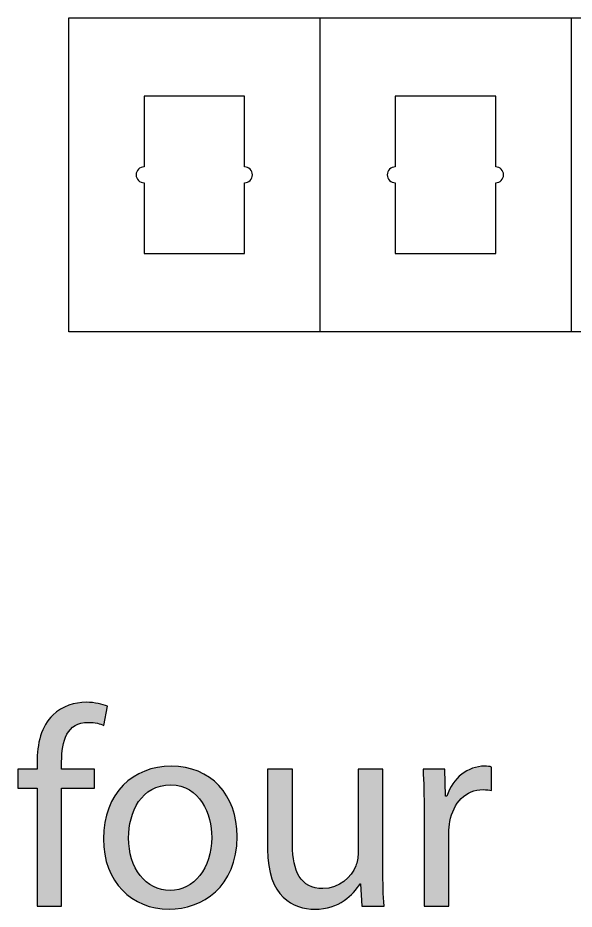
# Model space of a CAD drawing. Extents: x 4 to 601, y -234 to -4.
# Drawn here: x 566.2 to 583.92, y -162.57 to -134.18 of the extents above; entities that cross this region are included whole.
import ezdxf

# ---------------------------------------------------------------- set-up
doc = ezdxf.new("R2010")
doc.units = 0
doc.layers.add('LAYER_1', color=7, linetype='CONTINUOUS')

# ---------------------------------------------------------------- blocks, each defined once
blk = doc.blocks.new('*U17')
at = {"layer": 'LAYER_1', "color": 250}
for points in [[(567.764, -156.999), (567.684, -156.139), (567.764, -156.1)], [(567.819, -156.922), (567.764, -156.1), (567.819, -156.074)], [(567.876, -156.842), (567.819, -156.074), (567.876, -156.06)], [(568.023, -156.722), (567.876, -156.06), (568.023, -156.022)], [(568.098, -156.692), (568.023, -156.022), (568.098, -156.003)], [(568.21, -156.646), (568.098, -156.003), (568.21, -155.993)], [(568.377, -156.626), (568.21, -155.993), (568.377, -155.98)], [(568.44, -156.619), (568.44, -155.986), (568.647, -156.64)], [(568.647, -156.64), (568.647, -156.007), (568.733, -156.648)], [(568.733, -156.648), (568.733, -156.016), (568.762, -156.658)], [(568.762, -156.658), (568.762, -156.019), (568.944, -156.718)], [(567.315, -162.469), (567.188, -156.526), (567.315, -156.385)], [(567.555, -162.469), (567.315, -156.385), (567.555, -156.2)], [(567.594, -162.469), (567.555, -156.2), (567.594, -156.181)], [(567.632, -157.401), (567.594, -156.181), (567.632, -156.163)], [(567.684, -157.187), (567.632, -156.163), (567.684, -156.139)], [(567.188, -162.469), (567.081, -156.684), (567.188, -156.526)], [(567.081, -162.469), (566.925, -157.047), (567.081, -156.684)], [(566.925, -162.469), (566.838, -157.459), (566.925, -157.047)], [(566.838, -162.469), (566.811, -157.906), (566.838, -157.459)], [(566.199, -158.716), (566.199, -158.113), (566.811, -158.716)], [(566.811, -158.716), (566.199, -158.113), (566.811, -158.113)]]:
    blk.add_solid(points, dxfattribs=at)
at = {"layer": 'LAYER_1', "color": 250, "extrusion": (0, 0, -1)}
for points in [[(-567.764, -156.999), (-567.764, -156.1), (-567.819, -156.922)], [(-567.819, -156.922), (-567.819, -156.074), (-567.876, -156.842)], [(-567.876, -156.842), (-567.876, -156.06), (-568.023, -156.722)], [(-568.023, -156.722), (-568.023, -156.022), (-568.098, -156.692)], [(-568.098, -156.692), (-568.098, -156.003), (-568.21, -156.646)], [(-568.21, -156.646), (-568.21, -155.993), (-568.377, -156.626)], [(-568.377, -156.626), (-568.377, -155.98), (-568.44, -156.619)], [(-568.44, -156.619), (-568.377, -155.98), (-568.44, -155.986)], [(-568.647, -156.64), (-568.44, -155.986), (-568.647, -156.007)], [(-568.733, -156.648), (-568.647, -156.007), (-568.733, -156.016)], [(-568.762, -156.658), (-568.733, -156.016), (-568.762, -156.019)], [(-568.944, -156.718), (-568.762, -156.019), (-568.944, -156.074)], [(-568.944, -156.718), (-568.944, -156.074), (-569.052, -156.106)], [(-567.315, -162.469), (-567.315, -156.385), (-567.555, -162.469)], [(-567.555, -162.469), (-567.555, -156.2), (-567.594, -162.469)], [(-567.594, -157.879), (-567.594, -156.181), (-567.632, -157.401)], [(-567.632, -157.401), (-567.632, -156.163), (-567.684, -157.187)], [(-567.684, -157.187), (-567.684, -156.139), (-567.764, -156.999)], [(-567.188, -162.469), (-567.188, -156.526), (-567.315, -162.469)], [(-567.081, -162.469), (-567.081, -156.684), (-567.188, -162.469)], [(-566.925, -162.469), (-566.925, -157.047), (-567.081, -162.469)], [(-566.838, -162.469), (-566.838, -157.459), (-566.925, -162.469)], [(-566.811, -162.469), (-566.811, -157.906), (-566.838, -162.469)], [(-567.594, -158.716), (-567.594, -158.113), (-567.632, -158.716)], [(-567.632, -158.716), (-567.594, -158.113), (-567.632, -158.113)], [(-567.632, -158.716), (-567.632, -158.113), (-567.684, -158.716)], [(-567.684, -158.716), (-567.632, -158.113), (-567.684, -158.113)], [(-567.684, -158.716), (-567.684, -158.113), (-567.764, -158.716)], [(-567.764, -158.716), (-567.684, -158.113), (-567.764, -158.113)], [(-567.764, -158.716), (-567.764, -158.113), (-567.819, -158.716)], [(-567.819, -158.716), (-567.764, -158.113), (-567.819, -158.113)], [(-567.819, -158.716), (-567.819, -158.113), (-567.876, -158.716)], [(-567.876, -158.716), (-567.819, -158.113), (-567.876, -158.113)], [(-567.876, -158.716), (-567.876, -158.113), (-568.023, -158.716)], [(-568.023, -158.716), (-567.876, -158.113), (-568.023, -158.113)], [(-568.023, -158.716), (-568.023, -158.113), (-568.098, -158.716)], [(-568.098, -158.716), (-568.023, -158.113), (-568.098, -158.113)], [(-568.098, -158.716), (-568.098, -158.113), (-568.21, -158.716)], [(-568.21, -158.716), (-568.098, -158.113), (-568.21, -158.113)], [(-568.21, -158.716), (-568.21, -158.113), (-568.377, -158.716)], [(-568.377, -158.716), (-568.21, -158.113), (-568.377, -158.113)], [(-568.377, -158.716), (-568.377, -158.113), (-568.44, -158.716)], [(-568.44, -158.716), (-568.377, -158.113), (-568.44, -158.113)], [(-568.44, -158.716), (-568.44, -158.113), (-568.647, -158.716)], [(-568.647, -158.716), (-568.44, -158.113), (-568.647, -158.113)]]:
    blk.add_solid(points, dxfattribs=at)
blk = doc.blocks.new('*U18')
at = {"layer": 'LAYER_1', "color": 250}
for points in [[(570.464, -158.756), (570.439, -158.102), (570.464, -158.096)], [(570.517, -158.731), (570.464, -158.096), (570.517, -158.084)], [(570.586, -158.698), (570.517, -158.084), (570.586, -158.068)], [(570.597, -158.693), (570.586, -158.068), (570.597, -158.065)], [(570.641, -158.679), (570.597, -158.065), (570.641, -158.055)], [(570.647, -158.677), (570.641, -158.055), (570.647, -158.053)], [(570.742, -158.647), (570.647, -158.053), (570.742, -158.04)], [(570.771, -158.641), (570.742, -158.04), (570.771, -158.036)], [(570.797, -158.637), (570.771, -158.036), (570.797, -158.033)], [(570.864, -158.624), (570.797, -158.033), (570.864, -158.024)], [(570.899, -158.618), (570.864, -158.024), (570.899, -158.022)], [(570.908, -158.617), (570.899, -158.022), (570.908, -158.022)], [(571.015, -158.611), (570.908, -158.022), (571.015, -158.017)], [(571.05, -158.609), (571.015, -158.017), (571.05, -158.015)], [(571.069, -158.608), (571.05, -158.015), (571.069, -158.015)], [(571.087, -158.609), (571.069, -158.015), (571.087, -158.014)], [(571.069, -158.608), (571.069, -158.015), (571.087, -158.609)], [(571.087, -158.609), (571.087, -158.014), (571.19, -158.616)], [(571.19, -158.616), (571.19, -158.019), (571.238, -158.619)], [(571.238, -158.619), (571.238, -158.021), (571.316, -158.634)], [(571.316, -158.634), (571.316, -158.024), (571.324, -158.636)], [(571.324, -158.636), (571.324, -158.025), (571.393, -158.65)], [(571.393, -158.65), (571.393, -158.035), (571.41, -158.655)], [(571.41, -158.655), (571.41, -158.038), (571.453, -158.67)], [(571.453, -158.67), (571.453, -158.044), (571.536, -158.699)], [(571.536, -158.699), (571.536, -158.055), (571.537, -158.699)], [(571.537, -158.699), (571.537, -158.056), (571.576, -158.719)], [(571.576, -158.719), (571.576, -158.065), (571.667, -158.766)], [(571.667, -158.766), (571.667, -158.088), (571.692, -158.783)], [(571.692, -158.783), (571.692, -158.094), (571.745, -158.819)], [(569.873, -159.492), (569.836, -158.389), (569.873, -158.361)], [(569.905, -159.401), (569.873, -158.361), (569.905, -158.342)], [(569.942, -159.326), (569.905, -158.342), (569.942, -158.321)], [(569.971, -159.268), (569.942, -158.321), (569.971, -158.304)], [(570.008, -159.207), (569.971, -158.304), (570.008, -158.282)], [(570.016, -159.195), (570.008, -158.282), (570.016, -158.278)], [(570.047, -159.143), (570.016, -158.278), (570.047, -158.259)], [(570.051, -159.138), (570.047, -158.259), (570.051, -158.257)], [(570.099, -159.075), (570.051, -158.257), (570.099, -158.235)], [(570.134, -159.029), (570.099, -158.235), (570.134, -158.219)], [(570.191, -158.969), (570.134, -158.219), (570.191, -158.193)], [(570.233, -158.925), (570.191, -158.193), (570.233, -158.174)], [(570.191, -158.969), (570.191, -158.193), (570.191, -158.193)], [(570.24, -158.919), (570.233, -158.174), (570.24, -158.17)], [(570.292, -158.876), (570.24, -158.17), (570.292, -158.153)], [(570.343, -158.834), (570.292, -158.153), (570.343, -158.135)], [(570.384, -158.807), (570.343, -158.135), (570.384, -158.121)], [(570.401, -158.796), (570.384, -158.121), (570.401, -158.116)], [(570.439, -158.772), (570.401, -158.116), (570.439, -158.102)], [(571.745, -158.819), (571.745, -158.106), (571.786, -158.848)], [(571.786, -158.848), (571.786, -158.121), (571.798, -158.858)], [(571.798, -158.858), (571.798, -158.125), (571.801, -158.861)], [(571.801, -158.861), (571.801, -158.127), (571.893, -158.943)], [(571.893, -158.943), (571.893, -158.159), (571.903, -158.954)], [(571.903, -158.954), (571.903, -158.163), (571.942, -158.998)], [(571.942, -158.998), (571.942, -158.177), (571.984, -159.046)], [(571.984, -159.046), (571.984, -158.197), (571.988, -159.05)], [(571.988, -159.05), (571.988, -158.199), (571.996, -159.061)], [(571.996, -159.061), (571.996, -158.202), (572.072, -159.168)], [(572.072, -159.168), (572.072, -158.239), (572.08, -159.183)], [(572.08, -159.183), (572.08, -158.243), (572.127, -159.274)], [(572.127, -159.274), (572.127, -158.265), (572.154, -159.326)], [(572.154, -159.326), (572.154, -158.282), (572.164, -159.344)], [(572.164, -159.344), (572.164, -158.288), (572.207, -159.428)], [(572.207, -159.428), (572.207, -158.315), (572.273, -159.625)], [(572.273, -159.625), (572.273, -158.355), (572.3, -159.704)], [(572.3, -159.704), (572.3, -158.372), (572.301, -159.709)], [(572.301, -159.709), (572.301, -158.373), (572.334, -159.882)], [(569.528, -161.964), (569.416, -158.781), (569.528, -158.653)], [(569.554, -161.988), (569.528, -158.653), (569.554, -158.624)], [(569.528, -161.964), (569.528, -158.653), (569.554, -161.988)], [(569.676, -162.101), (569.554, -158.624), (569.676, -158.513)], [(569.554, -161.988), (569.554, -158.624), (569.676, -162.101)], [(569.707, -162.125), (569.676, -158.513), (569.707, -158.484)], [(569.676, -162.101), (569.676, -158.513), (569.707, -162.125)], [(569.727, -162.14), (569.707, -158.484), (569.727, -158.469)], [(569.707, -162.125), (569.707, -158.484), (569.727, -162.14)], [(569.747, -159.99), (569.727, -158.469), (569.747, -158.454)], [(569.753, -159.959), (569.747, -158.454), (569.753, -158.45)], [(569.805, -159.686), (569.753, -158.45), (569.805, -158.411)], [(569.825, -159.629), (569.805, -158.411), (569.825, -158.396)], [(569.836, -159.599), (569.825, -158.396), (569.836, -158.389)], [(572.334, -159.882), (572.334, -158.398), (572.348, -159.955)], [(572.348, -159.955), (572.348, -158.409), (572.356, -159.998)], [(572.356, -159.998), (572.356, -158.415), (572.374, -160.282)], [(569.395, -161.81), (569.292, -158.954), (569.395, -158.81)], [(569.416, -161.834), (569.395, -158.81), (569.416, -158.781)], [(569.395, -161.81), (569.395, -158.81), (569.416, -161.834)], [(569.416, -161.834), (569.416, -158.781), (569.528, -161.964)], [(569.173, -161.457), (569.094, -159.35), (569.173, -159.17)], [(569.185, -161.477), (569.173, -159.17), (569.185, -159.144)], [(569.173, -161.457), (569.173, -159.17), (569.185, -161.477)], [(569.276, -161.641), (569.185, -159.144), (569.276, -158.982)], [(569.185, -161.477), (569.185, -159.144), (569.276, -161.641)], [(569.292, -161.664), (569.276, -158.982), (569.292, -158.954)], [(569.276, -161.641), (569.276, -158.982), (569.292, -161.664)], [(569.292, -161.664), (569.292, -158.954), (569.395, -161.81)], [(569.087, -161.258), (569.022, -159.572), (569.087, -159.373)], [(569.094, -161.275), (569.087, -159.373), (569.094, -159.35)], [(569.087, -161.258), (569.087, -159.373), (569.094, -161.275)], [(569.094, -161.275), (569.094, -159.35), (569.173, -161.457)], [(569.018, -161.045), (568.97, -159.809), (569.018, -159.592)], [(569.022, -161.058), (569.018, -159.592), (569.022, -159.572)], [(569.018, -161.045), (569.018, -159.592), (569.022, -161.058)], [(569.022, -161.058), (569.022, -159.572), (569.087, -161.258)], [(568.937, -160.579), (568.927, -160.327), (568.937, -160.073)], [(568.938, -160.583), (568.937, -160.073), (568.938, -160.061)], [(568.937, -160.579), (568.937, -160.073), (568.938, -160.583)], [(568.968, -160.819), (568.938, -160.061), (568.968, -159.824)], [(568.938, -160.583), (568.938, -160.061), (568.968, -160.819)], [(568.97, -160.827), (568.968, -159.824), (568.97, -159.809)], [(568.968, -160.819), (568.968, -159.824), (568.97, -160.827)], [(568.97, -160.827), (568.97, -159.809), (569.018, -161.045)], [(569.727, -162.14), (569.727, -160.3), (569.747, -162.155)], [(572.374, -162.115), (572.356, -160.525), (572.374, -160.282)], [(569.747, -162.155), (569.747, -160.565), (569.753, -162.159)], [(569.753, -162.159), (569.753, -160.646), (569.805, -162.199)], [(572.348, -162.136), (572.334, -160.696), (572.348, -160.636)], [(572.356, -162.129), (572.348, -160.636), (572.356, -160.525)], [(569.805, -162.199), (569.805, -160.877), (569.825, -162.214)], [(572.3, -162.17), (572.273, -160.96), (572.3, -160.845)], [(572.301, -162.169), (572.3, -160.845), (572.301, -160.838)], [(572.334, -162.148), (572.301, -160.838), (572.334, -160.696)], [(569.825, -162.214), (569.825, -160.964), (569.836, -162.222)], [(569.836, -162.222), (569.836, -160.989), (569.873, -162.245)], [(569.873, -162.245), (569.873, -161.081), (569.905, -162.264)], [(569.905, -162.264), (569.905, -161.158), (569.942, -162.286)], [(572.207, -162.232), (572.164, -161.226), (572.207, -161.12)], [(572.273, -162.188), (572.207, -161.12), (572.273, -160.96)], [(569.942, -162.286), (569.942, -161.249), (569.971, -162.303)], [(569.971, -162.303), (569.971, -161.299), (570.008, -162.326)], [(570.008, -162.326), (570.008, -161.363), (570.016, -162.329)], [(570.016, -162.329), (570.016, -161.377), (570.047, -162.344)], [(570.047, -162.344), (570.047, -161.421), (570.051, -162.346)], [(570.051, -162.346), (570.051, -161.427), (570.099, -162.368)], [(570.099, -162.368), (570.099, -161.495), (570.134, -162.385)], [(571.996, -162.35), (571.988, -161.504), (571.996, -161.496)], [(572.072, -162.309), (571.996, -161.496), (572.072, -161.388)], [(572.08, -162.305), (572.072, -161.388), (572.08, -161.377)], [(572.127, -162.28), (572.08, -161.377), (572.127, -161.295)], [(572.154, -162.266), (572.127, -161.295), (572.154, -161.248)], [(572.164, -162.261), (572.154, -161.248), (572.164, -161.226)], [(570.134, -162.385), (570.134, -161.536), (570.191, -162.412)], [(570.191, -162.412), (570.191, -161.601), (570.191, -162.412)], [(570.191, -162.412), (570.191, -161.601), (570.233, -162.426)], [(570.233, -162.426), (570.233, -161.641), (570.24, -162.429)], [(570.24, -162.429), (570.24, -161.648), (570.292, -162.447)], [(570.292, -162.447), (570.292, -161.696), (570.343, -162.465)], [(570.343, -162.465), (570.343, -161.734), (570.384, -162.479)], [(570.384, -162.479), (570.384, -161.765), (570.401, -162.483)], [(570.401, -162.483), (570.401, -161.778), (570.439, -162.493)], [(571.692, -162.461), (571.667, -161.794), (571.692, -161.779)], [(571.745, -162.447), (571.692, -161.779), (571.745, -161.74)], [(571.786, -162.436), (571.745, -161.74), (571.786, -161.709)], [(571.798, -162.433), (571.786, -161.709), (571.798, -161.7)], [(571.801, -162.432), (571.798, -161.7), (571.801, -161.697)], [(571.893, -162.394), (571.801, -161.697), (571.893, -161.612)], [(571.903, -162.39), (571.893, -161.612), (571.903, -161.603)], [(571.942, -162.373), (571.903, -161.603), (571.942, -161.557)], [(571.984, -162.356), (571.942, -161.557), (571.984, -161.509)], [(571.988, -162.354), (571.984, -161.509), (571.988, -161.504)], [(570.439, -162.493), (570.439, -161.801), (570.464, -162.499)], [(570.464, -162.499), (570.464, -161.815), (570.517, -162.511)], [(570.517, -162.511), (570.517, -161.847), (570.586, -162.528)], [(570.586, -162.528), (570.586, -161.877), (570.597, -162.53)], [(570.597, -162.53), (570.597, -161.882), (570.641, -162.536)], [(570.641, -162.536), (570.641, -161.901), (570.647, -162.537)], [(570.647, -162.537), (570.647, -161.903), (570.742, -162.55)], [(570.742, -162.55), (570.742, -161.932), (570.771, -162.554)], [(570.771, -162.554), (570.771, -161.941), (570.797, -162.558)], [(570.797, -162.558), (570.797, -161.946), (570.864, -162.561)], [(570.864, -162.561), (570.864, -161.958), (570.899, -162.563)], [(570.899, -162.563), (570.899, -161.964), (570.908, -162.563)], [(570.908, -162.563), (570.908, -161.966), (571.015, -162.568)], [(571.069, -162.563), (571.05, -161.974), (571.069, -161.973)], [(571.087, -162.562), (571.069, -161.973), (571.087, -161.972)], [(571.19, -162.553), (571.087, -161.972), (571.19, -161.966)], [(571.238, -162.549), (571.19, -161.966), (571.238, -161.957)], [(571.316, -162.543), (571.238, -161.957), (571.316, -161.943)], [(571.324, -162.542), (571.316, -161.943), (571.324, -161.941)], [(571.393, -162.536), (571.324, -161.941), (571.393, -161.92)], [(571.41, -162.535), (571.393, -161.92), (571.41, -161.915)], [(571.453, -162.523), (571.41, -161.915), (571.453, -161.902)], [(571.536, -162.502), (571.453, -161.902), (571.536, -161.865)], [(571.537, -162.502), (571.536, -161.865), (571.537, -161.865)], [(571.576, -162.491), (571.537, -161.865), (571.576, -161.847)], [(571.667, -162.467), (571.576, -161.847), (571.667, -161.794)]]:
    blk.add_solid(points, dxfattribs=at)
at = {"layer": 'LAYER_1', "color": 250, "extrusion": (0, 0, -1)}
for points in [[(-570.464, -158.756), (-570.464, -158.096), (-570.517, -158.731)], [(-570.517, -158.731), (-570.517, -158.084), (-570.586, -158.698)], [(-570.586, -158.698), (-570.586, -158.068), (-570.597, -158.693)], [(-570.597, -158.693), (-570.597, -158.065), (-570.641, -158.679)], [(-570.641, -158.679), (-570.641, -158.055), (-570.647, -158.677)], [(-570.647, -158.677), (-570.647, -158.053), (-570.742, -158.647)], [(-570.742, -158.647), (-570.742, -158.04), (-570.771, -158.641)], [(-570.771, -158.641), (-570.771, -158.036), (-570.797, -158.637)], [(-570.797, -158.637), (-570.797, -158.033), (-570.864, -158.624)], [(-570.864, -158.624), (-570.864, -158.024), (-570.899, -158.618)], [(-570.899, -158.618), (-570.899, -158.022), (-570.908, -158.617)], [(-570.908, -158.617), (-570.908, -158.022), (-571.015, -158.611)], [(-571.015, -158.611), (-571.015, -158.017), (-571.05, -158.609)], [(-571.05, -158.609), (-571.05, -158.015), (-571.069, -158.608)], [(-571.19, -158.616), (-571.087, -158.014), (-571.19, -158.019)], [(-571.238, -158.619), (-571.19, -158.019), (-571.238, -158.021)], [(-571.316, -158.634), (-571.238, -158.021), (-571.316, -158.024)], [(-571.324, -158.636), (-571.316, -158.024), (-571.324, -158.025)], [(-571.393, -158.65), (-571.324, -158.025), (-571.393, -158.035)], [(-571.41, -158.655), (-571.393, -158.035), (-571.41, -158.038)], [(-571.453, -158.67), (-571.41, -158.038), (-571.453, -158.044)], [(-571.536, -158.699), (-571.453, -158.044), (-571.536, -158.055)], [(-571.537, -158.699), (-571.536, -158.055), (-571.537, -158.056)], [(-571.576, -158.719), (-571.537, -158.056), (-571.576, -158.065)], [(-571.667, -158.766), (-571.576, -158.065), (-571.667, -158.088)], [(-571.692, -158.783), (-571.667, -158.088), (-571.692, -158.094)], [(-571.745, -158.819), (-571.692, -158.094), (-571.745, -158.106)], [(-569.873, -159.492), (-569.873, -158.361), (-569.905, -159.401)], [(-569.905, -159.401), (-569.905, -158.342), (-569.942, -159.326)], [(-569.942, -159.326), (-569.942, -158.321), (-569.971, -159.268)], [(-569.971, -159.268), (-569.971, -158.304), (-570.008, -159.207)], [(-570.008, -159.207), (-570.008, -158.282), (-570.016, -159.195)], [(-570.016, -159.195), (-570.016, -158.278), (-570.047, -159.143)], [(-570.047, -159.143), (-570.047, -158.259), (-570.051, -159.138)], [(-570.051, -159.138), (-570.051, -158.257), (-570.099, -159.075)], [(-570.099, -159.075), (-570.099, -158.235), (-570.134, -159.029)], [(-570.134, -159.029), (-570.134, -158.219), (-570.191, -158.969)], [(-570.191, -158.969), (-570.191, -158.193), (-570.191, -158.969)], [(-570.191, -158.969), (-570.191, -158.193), (-570.233, -158.925)], [(-570.233, -158.925), (-570.233, -158.174), (-570.24, -158.919)], [(-570.24, -158.919), (-570.24, -158.17), (-570.292, -158.876)], [(-570.292, -158.876), (-570.292, -158.153), (-570.343, -158.834)], [(-570.343, -158.834), (-570.343, -158.135), (-570.384, -158.807)], [(-570.384, -158.807), (-570.384, -158.121), (-570.401, -158.796)], [(-570.401, -158.796), (-570.401, -158.116), (-570.439, -158.772)], [(-570.439, -158.772), (-570.439, -158.102), (-570.464, -158.756)], [(-571.786, -158.848), (-571.745, -158.106), (-571.786, -158.121)], [(-571.798, -158.858), (-571.786, -158.121), (-571.798, -158.125)], [(-571.801, -158.861), (-571.798, -158.125), (-571.801, -158.127)], [(-571.893, -158.943), (-571.801, -158.127), (-571.893, -158.159)], [(-571.903, -158.954), (-571.893, -158.159), (-571.903, -158.163)], [(-571.942, -158.998), (-571.903, -158.163), (-571.942, -158.177)], [(-571.984, -159.046), (-571.942, -158.177), (-571.984, -158.197)], [(-571.988, -159.05), (-571.984, -158.197), (-571.988, -158.199)], [(-571.996, -159.061), (-571.988, -158.199), (-571.996, -158.202)], [(-572.072, -159.168), (-571.996, -158.202), (-572.072, -158.239)], [(-572.08, -159.183), (-572.072, -158.239), (-572.08, -158.243)], [(-572.127, -159.274), (-572.08, -158.243), (-572.127, -158.265)], [(-572.154, -159.326), (-572.127, -158.265), (-572.154, -158.282)], [(-572.164, -159.344), (-572.154, -158.282), (-572.164, -158.288)], [(-572.207, -159.428), (-572.164, -158.288), (-572.207, -158.315)], [(-572.273, -159.625), (-572.207, -158.315), (-572.273, -158.355)], [(-572.3, -159.704), (-572.273, -158.355), (-572.3, -158.372)], [(-572.301, -159.709), (-572.3, -158.372), (-572.301, -158.373)], [(-572.334, -159.882), (-572.301, -158.373), (-572.334, -158.398)], [(-569.727, -160.3), (-569.727, -158.469), (-569.747, -159.99)], [(-569.747, -159.99), (-569.747, -158.454), (-569.753, -159.959)], [(-569.753, -159.959), (-569.753, -158.45), (-569.805, -159.686)], [(-569.805, -159.686), (-569.805, -158.411), (-569.825, -159.629)], [(-569.825, -159.629), (-569.825, -158.396), (-569.836, -159.599)], [(-569.836, -159.599), (-569.836, -158.389), (-569.873, -159.492)], [(-572.348, -159.955), (-572.334, -158.398), (-572.348, -158.409)], [(-572.356, -159.998), (-572.348, -158.409), (-572.356, -158.415)], [(-572.374, -160.282), (-572.356, -158.415), (-572.374, -158.429)], [(-572.374, -162.115), (-572.374, -158.429), (-572.459, -162.044)], [(-572.459, -162.044), (-572.374, -158.429), (-572.459, -158.495)], [(-572.459, -162.044), (-572.459, -158.495), (-572.494, -162.016)], [(-572.494, -162.016), (-572.459, -158.495), (-572.494, -158.529)], [(-572.494, -162.016), (-572.494, -158.529), (-572.604, -161.903)], [(-572.604, -161.903), (-572.494, -158.529), (-572.604, -158.635)], [(-572.604, -161.903), (-572.604, -158.635), (-572.641, -161.865)], [(-572.641, -161.865), (-572.604, -158.635), (-572.641, -158.679)], [(-572.641, -161.865), (-572.641, -158.679), (-572.735, -161.746)], [(-572.735, -161.746), (-572.641, -158.679), (-572.735, -158.79)], [(-572.735, -161.746), (-572.735, -158.79), (-572.775, -161.695)], [(-572.775, -161.695), (-572.735, -158.79), (-572.775, -158.85)], [(-572.775, -161.695), (-572.775, -158.85), (-572.85, -161.574)], [(-572.85, -161.574), (-572.775, -158.85), (-572.85, -158.96)], [(-572.85, -161.574), (-572.85, -158.96), (-572.893, -161.505)], [(-572.893, -161.505), (-572.85, -158.96), (-572.893, -159.04)], [(-572.893, -161.505), (-572.893, -159.04), (-572.949, -161.387)], [(-572.949, -161.387), (-572.893, -159.04), (-572.949, -159.145)], [(-572.949, -161.387), (-572.949, -159.145), (-572.993, -161.296)], [(-572.993, -161.296), (-572.949, -159.145), (-572.993, -159.249)], [(-572.993, -161.296), (-572.993, -159.249), (-573.032, -161.185)], [(-573.032, -161.185), (-572.993, -159.249), (-573.032, -159.343)], [(-573.032, -161.185), (-573.032, -159.343), (-573.074, -161.067)], [(-573.074, -161.067), (-573.032, -159.343), (-573.074, -159.477)], [(-573.074, -161.067), (-573.074, -159.477), (-573.097, -160.968)], [(-573.097, -160.968), (-573.074, -159.477), (-573.097, -159.553)], [(-573.097, -160.968), (-573.097, -159.553), (-573.134, -160.817)], [(-573.134, -160.817), (-573.097, -159.553), (-573.134, -159.724)], [(-573.134, -160.817), (-573.134, -159.724), (-573.145, -160.735)], [(-573.145, -160.735), (-573.134, -159.724), (-573.145, -159.776)], [(-573.145, -160.735), (-573.145, -159.776), (-573.171, -160.546)], [(-573.171, -160.546), (-573.145, -159.776), (-573.171, -159.986)], [(-573.171, -160.546), (-573.171, -159.986), (-573.174, -160.478)], [(-573.174, -160.478), (-573.171, -159.986), (-573.174, -160.01)], [(-573.174, -160.478), (-573.174, -160.01), (-573.184, -160.255)], [(-569.747, -162.155), (-569.727, -160.3), (-569.747, -160.565)], [(-569.753, -162.159), (-569.747, -160.565), (-569.753, -160.646)], [(-569.805, -162.199), (-569.753, -160.646), (-569.805, -160.877)], [(-572.348, -162.136), (-572.348, -160.636), (-572.356, -162.129)], [(-572.356, -162.129), (-572.356, -160.525), (-572.374, -162.115)], [(-569.825, -162.214), (-569.805, -160.877), (-569.825, -160.964)], [(-572.3, -162.17), (-572.3, -160.845), (-572.301, -162.169)], [(-572.301, -162.169), (-572.301, -160.838), (-572.334, -162.148)], [(-572.334, -162.148), (-572.334, -160.696), (-572.348, -162.136)], [(-569.836, -162.222), (-569.825, -160.964), (-569.836, -160.989)], [(-569.873, -162.245), (-569.836, -160.989), (-569.873, -161.081)], [(-569.905, -162.264), (-569.873, -161.081), (-569.905, -161.158)], [(-569.942, -162.286), (-569.905, -161.158), (-569.942, -161.249)], [(-572.207, -162.232), (-572.207, -161.12), (-572.273, -162.188)], [(-572.273, -162.188), (-572.273, -160.96), (-572.3, -162.17)], [(-569.971, -162.303), (-569.942, -161.249), (-569.971, -161.299)], [(-570.008, -162.326), (-569.971, -161.299), (-570.008, -161.363)], [(-570.016, -162.329), (-570.008, -161.363), (-570.016, -161.377)], [(-570.047, -162.344), (-570.016, -161.377), (-570.047, -161.421)], [(-570.051, -162.346), (-570.047, -161.421), (-570.051, -161.427)], [(-570.099, -162.368), (-570.051, -161.427), (-570.099, -161.495)], [(-570.134, -162.385), (-570.099, -161.495), (-570.134, -161.536)], [(-571.996, -162.35), (-571.996, -161.496), (-572.072, -162.309)], [(-572.072, -162.309), (-572.072, -161.388), (-572.08, -162.305)], [(-572.08, -162.305), (-572.08, -161.377), (-572.127, -162.28)], [(-572.127, -162.28), (-572.127, -161.295), (-572.154, -162.266)], [(-572.154, -162.266), (-572.154, -161.248), (-572.164, -162.261)], [(-572.164, -162.261), (-572.164, -161.226), (-572.207, -162.232)], [(-570.191, -162.412), (-570.134, -161.536), (-570.191, -161.601)], [(-570.191, -162.412), (-570.191, -161.601), (-570.191, -161.601)], [(-570.233, -162.426), (-570.191, -161.601), (-570.233, -161.641)], [(-570.24, -162.429), (-570.233, -161.641), (-570.24, -161.648)], [(-570.292, -162.447), (-570.24, -161.648), (-570.292, -161.696)], [(-570.343, -162.465), (-570.292, -161.696), (-570.343, -161.734)], [(-570.384, -162.479), (-570.343, -161.734), (-570.384, -161.765)], [(-570.401, -162.483), (-570.384, -161.765), (-570.401, -161.778)], [(-570.439, -162.493), (-570.401, -161.778), (-570.439, -161.801)], [(-571.692, -162.461), (-571.692, -161.779), (-571.745, -162.447)], [(-571.745, -162.447), (-571.745, -161.74), (-571.786, -162.436)], [(-571.786, -162.436), (-571.786, -161.709), (-571.798, -162.433)], [(-571.798, -162.433), (-571.798, -161.7), (-571.801, -162.432)], [(-571.801, -162.432), (-571.801, -161.697), (-571.893, -162.394)], [(-571.893, -162.394), (-571.893, -161.612), (-571.903, -162.39)], [(-571.903, -162.39), (-571.903, -161.603), (-571.942, -162.373)], [(-571.942, -162.373), (-571.942, -161.557), (-571.984, -162.356)], [(-571.984, -162.356), (-571.984, -161.509), (-571.988, -162.354)], [(-571.988, -162.354), (-571.988, -161.504), (-571.996, -162.35)], [(-570.464, -162.499), (-570.439, -161.801), (-570.464, -161.815)], [(-570.517, -162.511), (-570.464, -161.815), (-570.517, -161.847)], [(-570.586, -162.528), (-570.517, -161.847), (-570.586, -161.877)], [(-570.597, -162.53), (-570.586, -161.877), (-570.597, -161.882)], [(-570.641, -162.536), (-570.597, -161.882), (-570.641, -161.901)], [(-570.647, -162.537), (-570.641, -161.901), (-570.647, -161.903)], [(-570.742, -162.55), (-570.647, -161.903), (-570.742, -161.932)], [(-570.771, -162.554), (-570.742, -161.932), (-570.771, -161.941)], [(-570.797, -162.558), (-570.771, -161.941), (-570.797, -161.946)], [(-570.864, -162.561), (-570.797, -161.946), (-570.864, -161.958)], [(-570.899, -162.563), (-570.864, -161.958), (-570.899, -161.964)], [(-570.908, -162.563), (-570.899, -161.964), (-570.908, -161.966)], [(-571.015, -162.568), (-570.908, -161.966), (-571.015, -161.972)], [(-571.015, -162.568), (-571.015, -161.972), (-571.05, -162.565)], [(-571.05, -162.565), (-571.015, -161.972), (-571.05, -161.974)], [(-571.05, -162.565), (-571.05, -161.974), (-571.069, -162.563)], [(-571.069, -162.563), (-571.069, -161.973), (-571.087, -162.562)], [(-571.087, -162.562), (-571.087, -161.972), (-571.19, -162.553)], [(-571.19, -162.553), (-571.19, -161.966), (-571.238, -162.549)], [(-571.238, -162.549), (-571.238, -161.957), (-571.316, -162.543)], [(-571.316, -162.543), (-571.316, -161.943), (-571.324, -162.542)], [(-571.324, -162.542), (-571.324, -161.941), (-571.393, -162.536)], [(-571.393, -162.536), (-571.393, -161.92), (-571.41, -162.535)], [(-571.41, -162.535), (-571.41, -161.915), (-571.453, -162.523)], [(-571.453, -162.523), (-571.453, -161.902), (-571.536, -162.502)], [(-571.536, -162.502), (-571.536, -161.865), (-571.537, -162.502)], [(-571.537, -162.502), (-571.537, -161.865), (-571.576, -162.491)], [(-571.576, -162.491), (-571.576, -161.847), (-571.667, -162.467)], [(-571.667, -162.467), (-571.667, -161.794), (-571.692, -162.461)]]:
    blk.add_solid(points, dxfattribs=at)
blk = doc.blocks.new('*U19')
at = {"layer": 'LAYER_1', "color": 250}
for points in [[(574.155, -160.66), (574.155, -158.113), (574.165, -160.934)], [(574.165, -160.934), (574.165, -158.113), (574.192, -161.181)], [(574.192, -161.181), (574.192, -158.113), (574.236, -161.404)], [(574.236, -161.404), (574.236, -158.113), (574.294, -161.604)], [(574.294, -161.604), (574.294, -158.113), (574.366, -161.78)], [(574.366, -161.78), (574.366, -158.113), (574.451, -161.936)], [(574.451, -161.936), (574.451, -158.113), (574.546, -162.071)], [(574.546, -162.071), (574.546, -158.113), (574.65, -162.188)], [(574.65, -162.188), (574.65, -158.113), (574.882, -162.368)], [(574.882, -162.368), (574.882, -158.113), (574.948, -162.398)], [(577.117, -161.758), (577.117, -158.113), (577.162, -162.469)], [(574.948, -162.398), (574.948, -160.525), (574.96, -162.404)], [(574.96, -162.404), (574.96, -160.822), (574.998, -162.421)], [(577.036, -161.843), (577.016, -160.999), (577.036, -160.786)], [(574.998, -162.421), (574.998, -161.091), (575.065, -162.453)], [(576.964, -161.94), (576.899, -161.323), (576.964, -161.191)], [(577.016, -161.869), (576.964, -161.191), (577.016, -160.999)], [(575.065, -162.453), (575.065, -161.327), (575.135, -162.485)], [(575.135, -162.485), (575.135, -161.47), (575.163, -162.492)], [(576.814, -162.111), (576.756, -161.519), (576.814, -161.451)], [(576.895, -162.033), (576.814, -161.451), (576.895, -161.329)], [(576.899, -162.027), (576.895, -161.329), (576.899, -161.323)], [(575.163, -162.492), (575.163, -161.528), (575.295, -162.524)], [(575.295, -162.524), (575.295, -161.691), (575.398, -162.549)], [(575.398, -162.549), (575.398, -161.764), (575.464, -162.554)], [(576.445, -162.378), (576.4, -161.796), (576.445, -161.776)], [(576.587, -162.297), (576.445, -161.776), (576.587, -161.683)], [(576.591, -162.295), (576.587, -161.683), (576.591, -161.679)], [(576.71, -162.204), (576.591, -161.679), (576.71, -161.573)], [(576.756, -162.169), (576.71, -161.573), (576.756, -161.519)], [(575.464, -162.554), (575.464, -161.811), (575.659, -162.568)], [(575.934, -162.548), (575.919, -161.911), (575.934, -161.91)], [(576.111, -162.507), (575.934, -161.91), (576.111, -161.894)], [(576.181, -162.491), (576.111, -161.894), (576.181, -161.876)], [(576.286, -162.449), (576.181, -161.876), (576.286, -161.848)], [(576.4, -162.404), (576.286, -161.848), (576.4, -161.796)]]:
    blk.add_solid(points, dxfattribs=at)
at = {"layer": 'LAYER_1', "color": 250, "extrusion": (0, 0, -1)}
for points in [[(-574.165, -160.934), (-574.155, -158.113), (-574.165, -158.113)], [(-574.192, -161.181), (-574.165, -158.113), (-574.192, -158.113)], [(-574.236, -161.404), (-574.192, -158.113), (-574.236, -158.113)], [(-574.294, -161.604), (-574.236, -158.113), (-574.294, -158.113)], [(-574.366, -161.78), (-574.294, -158.113), (-574.366, -158.113)], [(-574.451, -161.936), (-574.366, -158.113), (-574.451, -158.113)], [(-574.546, -162.071), (-574.451, -158.113), (-574.546, -158.113)], [(-574.65, -162.188), (-574.546, -158.113), (-574.65, -158.113)], [(-574.882, -162.368), (-574.65, -158.113), (-574.882, -158.113)], [(-574.948, -162.398), (-574.882, -158.113), (-574.948, -158.113)], [(-577.036, -161.843), (-577.036, -158.113), (-577.099, -161.758)], [(-577.099, -161.758), (-577.036, -158.113), (-577.099, -158.113)], [(-577.099, -161.758), (-577.099, -158.113), (-577.117, -161.758)], [(-577.117, -161.758), (-577.099, -158.113), (-577.117, -158.113)], [(-577.162, -162.469), (-577.117, -158.113), (-577.162, -158.113)], [(-577.162, -162.469), (-577.162, -158.113), (-577.828, -162.469)], [(-577.828, -162.469), (-577.162, -158.113), (-577.828, -158.113)], [(-574.96, -162.404), (-574.948, -160.525), (-574.96, -160.822)], [(-574.998, -162.421), (-574.96, -160.822), (-574.998, -161.091)], [(-575.065, -162.453), (-574.998, -161.091), (-575.065, -161.327)], [(-576.964, -161.94), (-576.964, -161.191), (-577.016, -161.869)], [(-577.016, -161.869), (-577.016, -160.999), (-577.036, -161.843)], [(-575.135, -162.485), (-575.065, -161.327), (-575.135, -161.47)], [(-575.163, -162.492), (-575.135, -161.47), (-575.163, -161.528)], [(-576.814, -162.111), (-576.814, -161.451), (-576.895, -162.033)], [(-576.895, -162.033), (-576.895, -161.329), (-576.899, -162.027)], [(-576.899, -162.027), (-576.899, -161.323), (-576.964, -161.94)], [(-577.828, -162.469), (-577.828, -161.281), (-577.835, -162.469)], [(-577.835, -162.469), (-577.828, -161.281), (-577.835, -161.915)], [(-575.295, -162.524), (-575.163, -161.528), (-575.295, -161.691)], [(-575.398, -162.549), (-575.295, -161.691), (-575.398, -161.764)], [(-575.464, -162.554), (-575.398, -161.764), (-575.464, -161.811)], [(-576.445, -162.378), (-576.445, -161.776), (-576.587, -162.297)], [(-576.587, -162.297), (-576.587, -161.683), (-576.591, -162.295)], [(-576.591, -162.295), (-576.591, -161.679), (-576.71, -162.204)], [(-576.71, -162.204), (-576.71, -161.573), (-576.756, -162.169)], [(-576.756, -162.169), (-576.756, -161.519), (-576.814, -162.111)], [(-575.659, -162.568), (-575.464, -161.811), (-575.659, -161.881)], [(-575.659, -162.568), (-575.659, -161.881), (-575.671, -162.567)], [(-575.671, -162.567), (-575.659, -161.881), (-575.671, -161.885)], [(-575.671, -162.567), (-575.671, -161.885), (-575.919, -162.549)], [(-575.919, -162.549), (-575.671, -161.885), (-575.919, -161.911)], [(-575.919, -162.549), (-575.919, -161.911), (-575.934, -162.548)], [(-575.934, -162.548), (-575.934, -161.91), (-576.111, -162.507)], [(-576.111, -162.507), (-576.111, -161.894), (-576.181, -162.491)], [(-576.181, -162.491), (-576.181, -161.876), (-576.286, -162.449)], [(-576.286, -162.449), (-576.286, -161.848), (-576.4, -162.404)], [(-576.4, -162.404), (-576.4, -161.796), (-576.445, -162.378)], [(-577.835, -162.469), (-577.835, -161.915), (-577.863, -162.469)]]:
    blk.add_solid(points, dxfattribs=at)
blk = doc.blocks.new('*U20')
at = {"layer": 'LAYER_1', "color": 250}
for points in [[(580.683, -158.822), (580.636, -158.102), (580.683, -158.081)], [(580.821, -158.78), (580.683, -158.081), (580.821, -158.044)], [(580.871, -158.775), (580.821, -158.044), (580.871, -158.031)], [(581.022, -158.761), (580.871, -158.031), (581.022, -158.018)], [(581.067, -158.765), (581.022, -158.018), (581.067, -158.014)], [(581.022, -158.761), (581.022, -158.018), (581.067, -158.765)], [(581.067, -158.765), (581.067, -158.014), (581.292, -158.788)], [(579.133, -158.752), (579.133, -158.113), (579.141, -159.472)], [(580.323, -159.047), (580.197, -158.403), (580.323, -158.287)], [(580.34, -159.033), (580.323, -158.287), (580.34, -158.271)], [(580.469, -158.926), (580.34, -158.271), (580.469, -158.185)], [(580.505, -158.907), (580.469, -158.185), (580.505, -158.161)], [(580.636, -158.836), (580.505, -158.161), (580.636, -158.102)], [(580.014, -159.564), (579.96, -158.738), (580.014, -158.647)], [(580.059, -159.454), (580.014, -158.647), (580.059, -158.572)], [(580.093, -159.368), (580.059, -158.572), (580.093, -158.529)], [(580.19, -159.206), (580.093, -158.529), (580.19, -158.409)], [(580.197, -159.195), (580.19, -158.409), (580.197, -158.403)], [(579.924, -162.469), (579.861, -158.968), (579.924, -158.816)], [(579.948, -159.903), (579.924, -158.816), (579.948, -158.759)], [(579.96, -159.778), (579.948, -158.759), (579.96, -158.738)]]:
    blk.add_solid(points, dxfattribs=at)
at = {"layer": 'LAYER_1', "color": 250, "extrusion": (0, 0, -1)}
for points in [[(-580.683, -158.822), (-580.683, -158.081), (-580.821, -158.78)], [(-580.821, -158.78), (-580.821, -158.044), (-580.871, -158.775)], [(-580.871, -158.775), (-580.871, -158.031), (-581.022, -158.761)], [(-581.292, -158.788), (-581.067, -158.014), (-581.292, -158.041)], [(-579.133, -158.752), (-579.105, -158.113), (-579.133, -158.113)], [(-579.141, -159.472), (-579.133, -158.113), (-579.141, -158.113)], [(-579.141, -162.469), (-579.141, -158.113), (-579.798, -162.469)], [(-579.798, -162.469), (-579.141, -158.113), (-579.798, -158.113)], [(-579.798, -162.469), (-579.798, -158.113), (-579.825, -162.469)], [(-579.825, -162.469), (-579.798, -158.113), (-579.825, -158.968)], [(-580.323, -159.047), (-580.323, -158.287), (-580.34, -159.033)], [(-580.34, -159.033), (-580.34, -158.271), (-580.469, -158.926)], [(-580.469, -158.926), (-580.469, -158.185), (-580.505, -158.907)], [(-580.505, -158.907), (-580.505, -158.161), (-580.636, -158.836)], [(-580.636, -158.836), (-580.636, -158.102), (-580.683, -158.822)], [(-580.014, -159.564), (-580.014, -158.647), (-580.059, -159.454)], [(-580.059, -159.454), (-580.059, -158.572), (-580.093, -159.368)], [(-580.093, -159.368), (-580.093, -158.529), (-580.19, -159.206)], [(-580.19, -159.206), (-580.19, -158.409), (-580.197, -159.195)], [(-580.197, -159.195), (-580.197, -158.403), (-580.323, -159.047)], [(-579.924, -160.147), (-579.924, -158.816), (-579.948, -159.903)], [(-579.948, -159.903), (-579.948, -158.759), (-579.96, -159.778)], [(-579.96, -159.778), (-579.96, -158.738), (-580.014, -159.564)], [(-579.825, -162.469), (-579.825, -158.968), (-579.861, -162.469)], [(-579.861, -162.469), (-579.825, -158.968), (-579.861, -158.968)], [(-579.861, -162.469), (-579.861, -158.968), (-579.924, -162.469)]]:
    blk.add_solid(points, dxfattribs=at)
blk = doc.blocks.new('BLOCK_4')
at = {"layer": 'LAYER_1'}
for points, knots in [([(566.811, -162.469), (566.811, -162.469), (566.811, -158.716), (566.811, -158.716), (566.811, -158.716), (566.199, -158.716), (566.199, -158.716), (566.199, -158.716), (566.199, -158.113), (566.199, -158.113), (566.199, -158.113), (566.811, -158.113), (566.811, -158.113), (566.811, -158.113), (566.811, -157.906), (566.811, -157.906), (566.811, -157.294), (566.946, -156.736), (567.315, -156.385), (567.612, -156.097), (568.008, -155.98), (568.377, -155.98), (568.656, -155.98), (568.899, -156.043), (569.052, -156.106), (569.052, -156.106), (568.944, -156.718), (568.944, -156.718), (568.827, -156.664), (568.665, -156.619), (568.44, -156.619), (567.766, -156.619), (567.594, -157.213), (567.594, -157.879), (567.594, -157.879), (567.594, -158.113), (567.594, -158.113), (567.594, -158.113), (568.647, -158.113), (568.647, -158.113), (568.647, -158.113), (568.647, -158.716), (568.647, -158.716), (568.647, -158.716), (567.594, -158.716), (567.594, -158.716), (567.594, -158.716), (567.594, -162.469), (567.594, -162.469), (567.594, -162.469), (566.811, -162.469), (566.811, -162.469)], [0, 0, 0, 0, 1, 1, 1, 2, 2, 2, 3, 3, 3, 4, 4, 4, 5, 5, 5, 6, 6, 6, 7, 7, 7, 8, 8, 8, 9, 9, 9, 10, 10, 10, 11, 11, 11, 12, 12, 12, 13, 13, 13, 14, 14, 14, 15, 15, 15, 16, 16, 16, 17, 17, 17, 17]), ([(573.184, -160.255), (573.184, -161.866), (572.067, -162.568), (571.015, -162.568), (569.835, -162.568), (568.927, -161.704), (568.927, -160.327), (568.927, -158.869), (569.88, -158.014), (571.087, -158.014), (572.338, -158.014), (573.184, -158.923), (573.184, -160.255)], [0, 0, 0, 0, 1, 1, 1, 2, 2, 2, 3, 3, 3, 4, 4, 4, 4]), ([(579.141, -159.472), (579.141, -158.959), (579.132, -158.518), (579.105, -158.113), (579.105, -158.113), (579.798, -158.113), (579.798, -158.113), (579.798, -158.113), (579.825, -158.968), (579.825, -158.968), (579.825, -158.968), (579.861, -158.968), (579.861, -158.968), (580.059, -158.383), (580.536, -158.014), (581.067, -158.014), (581.157, -158.014), (581.22, -158.023), (581.292, -158.041), (581.292, -158.041), (581.292, -158.788), (581.292, -158.788), (581.211, -158.77), (581.13, -158.761), (581.022, -158.761), (580.464, -158.761), (580.068, -159.184), (579.96, -159.778), (579.942, -159.886), (579.924, -160.012), (579.924, -160.147), (579.924, -160.147), (579.924, -162.469), (579.924, -162.469), (579.924, -162.469), (579.141, -162.469), (579.141, -162.469), (579.141, -162.469), (579.141, -159.472), (579.141, -159.472)], [0, 0, 0, 0, 1, 1, 1, 2, 2, 2, 3, 3, 3, 4, 4, 4, 5, 5, 5, 6, 6, 6, 7, 7, 7, 8, 8, 8, 9, 9, 9, 10, 10, 10, 11, 11, 11, 12, 12, 12, 13, 13, 13, 13]), ([(577.828, -161.281), (577.828, -161.731), (577.837, -162.127), (577.863, -162.469), (577.863, -162.469), (577.162, -162.469), (577.162, -162.469), (577.162, -162.469), (577.117, -161.758), (577.117, -161.758), (577.117, -161.758), (577.099, -161.758), (577.099, -161.758), (576.892, -162.109), (576.432, -162.568), (575.659, -162.568), (574.974, -162.568), (574.155, -162.19), (574.155, -160.66), (574.155, -160.66), (574.155, -158.113), (574.155, -158.113), (574.155, -158.113), (574.948, -158.113), (574.948, -158.113), (574.948, -158.113), (574.948, -160.525), (574.948, -160.525), (574.948, -161.353), (575.199, -161.911), (575.919, -161.911), (576.451, -161.911), (576.82, -161.542), (576.964, -161.191), (577.008, -161.074), (577.036, -160.93), (577.036, -160.786), (577.036, -160.786), (577.036, -158.113), (577.036, -158.113), (577.036, -158.113), (577.828, -158.113), (577.828, -158.113), (577.828, -158.113), (577.828, -161.281), (577.828, -161.281)], [0, 0, 0, 0, 1, 1, 1, 2, 2, 2, 3, 3, 3, 4, 4, 4, 5, 5, 5, 6, 6, 6, 7, 7, 7, 8, 8, 8, 9, 9, 9, 10, 10, 10, 11, 11, 11, 12, 12, 12, 13, 13, 13, 14, 14, 14, 15, 15, 15, 15]), ([(569.727, -160.3), (569.727, -161.254), (570.276, -161.974), (571.05, -161.974), (571.807, -161.974), (572.374, -161.263), (572.374, -160.282), (572.374, -159.544), (572.004, -158.608), (571.069, -158.608), (570.132, -158.608), (569.727, -159.472), (569.727, -160.3)], [0, 0, 0, 0, 1, 1, 1, 2, 2, 2, 3, 3, 3, 4, 4, 4, 4])]:
    blk.add_open_spline(points, degree=3, knots=knots, dxfattribs=at)
at = {"layer": 'LAYER_1', "color": 250}
for name in ['*U17', '*U18', '*U20', '*U19']:
    blk.add_blockref(name, (0, 0), dxfattribs=at)

msp = doc.modelspace()

# ---------------------------------------------------------------- linework, layer by layer
at = {"layer": 'LAYER_1'}
for points in [[(575.821, -144.184), (567.821, -144.184), (567.821, -134.184), (575.821, -134.184), (575.821, -144.184)], [(575.821, -134.184), (583.821, -134.184), (583.821, -144.184), (575.821, -144.184)], [(583.821, -134.184), (591.821, -134.184), (591.821, -144.184), (583.821, -144.184)]]:
    msp.add_lwpolyline(points, dxfattribs=at)
for points in [[(570.221, -138.934), (570.221, -138.934), (570.221, -136.683), (570.221, -136.683), (570.221, -136.683), (573.421, -136.683), (573.421, -136.683), (573.421, -136.683), (573.421, -138.934), (573.421, -138.934), (573.562, -138.934), (573.671, -139.047), (573.671, -139.185), (573.671, -139.322), (573.562, -139.435), (573.421, -139.435), (573.421, -139.435), (573.421, -141.686), (573.421, -141.686), (573.421, -141.686), (570.221, -141.686), (570.221, -141.686), (570.221, -141.686), (570.221, -139.435), (570.221, -139.435), (570.083, -139.435), (569.967, -139.322), (569.967, -139.185), (569.967, -139.047), (570.083, -138.934), (570.221, -138.934)], [(578.221, -138.934), (578.221, -138.934), (578.221, -136.683), (578.221, -136.683), (578.221, -136.683), (581.421, -136.683), (581.421, -136.683), (581.421, -136.683), (581.421, -138.934), (581.421, -138.934), (581.562, -138.934), (581.671, -139.047), (581.671, -139.185), (581.671, -139.322), (581.562, -139.435), (581.421, -139.435), (581.421, -139.435), (581.421, -141.686), (581.421, -141.686), (581.421, -141.686), (578.221, -141.686), (578.221, -141.686), (578.221, -141.686), (578.221, -139.435), (578.221, -139.435), (578.084, -139.435), (577.967, -139.322), (577.967, -139.185), (577.967, -139.047), (578.084, -138.934), (578.221, -138.934)]]:
    msp.add_open_spline(points, degree=3, knots=[0, 0, 0, 0, 1, 1, 1, 2, 2, 2, 3, 3, 3, 4, 4, 4, 5, 5, 5, 6, 6, 6, 7, 7, 7, 8, 8, 8, 9, 9, 9, 10, 10, 10, 10], dxfattribs=at)

# ---------------------------------------------------------------- block references
msp.add_blockref('BLOCK_4', (0, 0), dxfattribs=at)

doc.saveas('drawing.dxf')
